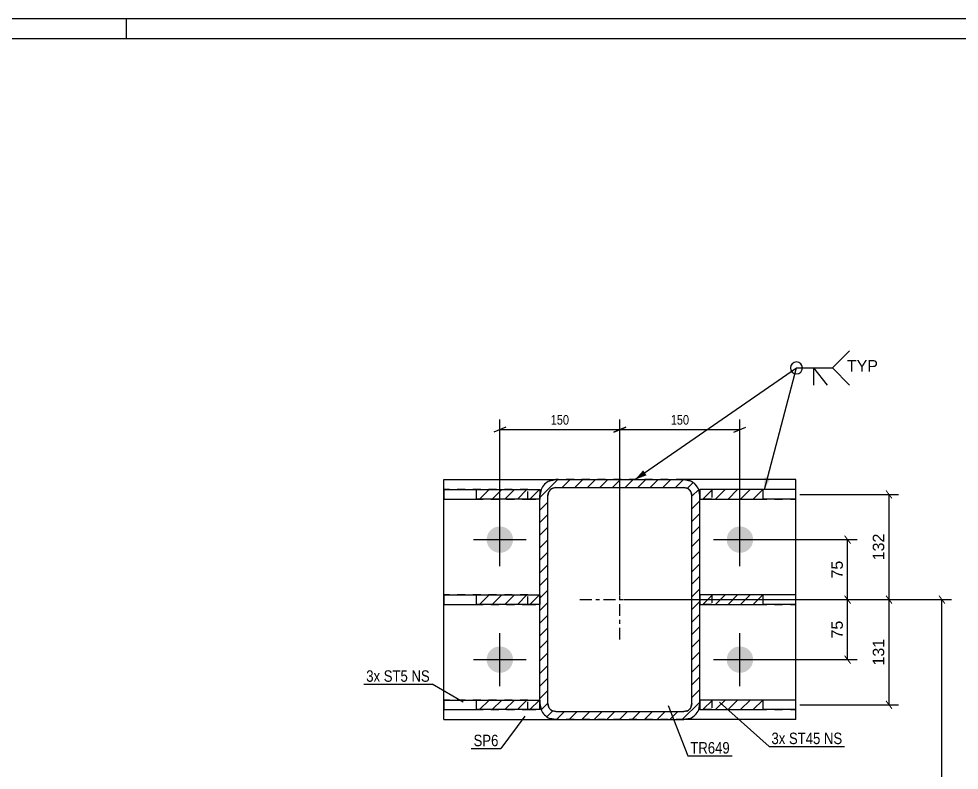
# Model space of a CAD drawing. Header units: millimetres. Extents: x 0 to 841, y 0 to 594.
# Drawn here: x 394.1 to 629.1, y 406.1 to 594 of the extents above; entities that cross this region are included whole.
import ezdxf

# ---------------------------------------------------------------- set-up
doc = ezdxf.new("R2010")
doc.units = ezdxf.units.MM
doc.linetypes.add('DXK_LINE_DOT2', pattern=[3.9198, 1.9599, -1.9599])
doc.linetypes.add('DXK_LINE_DOT3', pattern=[5.9187, 2.979, -0.9799, 0.9799, -0.9799])
doc.styles.add('Arial', font='arial.ttf', dxfattribs={"height": 0.2})
doc.styles.add('Arial Narrow', font='ARIALN.TTF', dxfattribs={"height": 0.2})

# ---------------------------------------------------------------- blocks, each defined once
blk = doc.blocks.new('Unknown-122567103-1134')
at = {"color": 5, "linetype": 'Continuous'}
for p, q in [((841, 594), (0, 594)), ((421, 589), (421, 594)), ((836, 589), (5, 589))]:
    blk.add_line(p, q, dxfattribs=at)
blk = doc.blocks.new('Part-122567103-2305 - 2287')
at = {"linetype": 'Continuous'}
h = blk.add_hatch(dxfattribs=at)
h.set_pattern_fill('', scale=0.7, style=0, pattern_type=0)
h.set_pattern_definition([(45, (563.9805, 476.3137), (-1.571545, 1.571545), [])])
h.paths.add_polyline_path([(564.28, 474.78), (563.98, 476.31), (563.11, 477.61), (561.82, 478.48), (560.28, 478.78), (528.28, 478.78), (526.75, 478.48), (525.46, 477.61), (524.59, 476.31), (524.28, 474.78), (524.28, 422.78), (524.59, 421.25), (525.46, 419.95), (526.75, 419.09), (528.28, 418.78), (560.28, 418.78), (561.82, 419.09), (563.11, 419.95), (563.98, 421.25), (564.28, 422.78)])
h.paths.add_polyline_path([(562.13, 422.02), (561.7, 421.37), (561.05, 420.94), (560.28, 420.78), (528.28, 420.78), (527.52, 420.94), (526.87, 421.37), (526.44, 422.02), (526.28, 422.78), (526.28, 474.78), (526.44, 475.55), (526.87, 476.2), (527.52, 476.63), (528.28, 476.78), (560.28, 476.78), (561.05, 476.63), (561.7, 476.2), (562.13, 475.55), (562.28, 474.78), (562.28, 422.78)])
at = {"color": 7, "linetype": 'DXK_LINE_DOT2'}
for p, q in [((526.75, 478.48), (528.28, 478.78)), ((528.28, 478.78), (560.28, 478.78)), ((560.28, 478.78), (561.82, 478.48)), ((524.28, 474.78), (524.59, 476.31)), ((524.28, 422.78), (524.28, 474.78)), ((526.44, 475.55), (526.28, 474.78)), ((526.28, 422.78), (526.28, 474.78)), ((528.28, 476.78), (527.52, 476.63)), ((528.28, 476.78), (560.28, 476.78)), ((561.05, 476.63), (560.28, 476.78)), ((562.28, 474.78), (562.13, 475.55)), ((562.28, 422.78), (562.28, 474.78)), ((563.98, 476.31), (564.28, 474.78)), ((564.28, 422.78), (564.28, 474.78)), ((524.59, 421.25), (524.28, 422.78)), ((526.28, 422.78), (526.44, 422.02)), ((527.52, 420.94), (528.28, 420.78)), ((528.28, 420.78), (560.28, 420.78)), ((560.28, 420.78), (561.05, 420.94)), ((562.13, 422.02), (562.28, 422.78)), ((564.28, 422.78), (563.98, 421.25)), ((528.28, 418.78), (526.75, 419.09)), ((528.28, 418.78), (560.28, 418.78)), ((561.82, 419.09), (560.28, 418.78))]:
    blk.add_line(p, q, dxfattribs=at)
at = {"color": 2, "linetype": 'Continuous'}
for p, q in [((528.28, 478.78), (526.75, 478.48)), ((528.28, 478.78), (560.28, 478.78)), ((561.82, 478.48), (560.28, 478.78)), ((524.59, 476.31), (524.28, 474.78)), ((524.28, 422.78), (524.28, 474.78)), ((526.28, 474.78), (526.44, 475.55)), ((526.28, 422.78), (526.28, 474.78)), ((527.52, 476.63), (528.28, 476.78)), ((528.28, 476.78), (560.28, 476.78)), ((560.28, 476.78), (561.05, 476.63)), ((562.13, 475.55), (562.28, 474.78)), ((562.28, 422.78), (562.28, 474.78)), ((564.28, 474.78), (563.98, 476.31)), ((564.28, 422.78), (564.28, 474.78)), ((524.28, 422.78), (524.59, 421.25)), ((526.44, 422.02), (526.28, 422.78)), ((528.28, 420.78), (527.52, 420.94)), ((528.28, 420.78), (560.28, 420.78)), ((561.05, 420.94), (560.28, 420.78)), ((562.28, 422.78), (562.13, 422.02)), ((563.98, 421.25), (564.28, 422.78)), ((526.75, 419.09), (528.28, 418.78)), ((528.28, 418.78), (560.28, 418.78)), ((560.28, 418.78), (561.82, 419.09))]:
    blk.add_line(p, q, dxfattribs=at)
at = {"color": 7, "linetype": 'DXK_LINE_DOT3'}
for p, q in [((544.28, 438.78), (544.28, 458.78)), ((534.28, 448.78), (554.28, 448.78))]:
    blk.add_line(p, q, dxfattribs=at)
at = {"color": 7, "linetype": 'DXK_LINE_DOT2'}
for centre, radius, start, end in [((528.28, 474.78), 4, 112.5, 157.5), ((560.28, 474.78), 4, 22.5, 67.5), ((528.28, 474.78), 2, 112.5, 157.5), ((560.28, 474.78), 2, 22.5, 67.5), ((528.28, 422.78), 4, 202.5, 247.5), ((528.28, 422.78), 2, 202.5, 247.5), ((560.28, 422.78), 2, 292.5, 337.5), ((560.28, 422.78), 4, 292.5, 337.5)]:
    blk.add_arc(centre, radius, start, end, dxfattribs=at)
at = {"color": 2, "linetype": 'Continuous'}
for centre, radius, start, end in [((528.28, 474.78), 4, 112.5, 157.5), ((560.28, 474.78), 4, 22.5, 67.5), ((528.28, 474.78), 2, 112.5, 157.5), ((560.28, 474.78), 2, 22.5, 67.5), ((528.28, 422.78), 4, 202.5, 247.5), ((528.28, 422.78), 2, 202.5, 247.5), ((560.28, 422.78), 2, 292.5, 337.5), ((560.28, 422.78), 4, 292.5, 337.5)]:
    blk.add_arc(centre, radius, start, end, dxfattribs=at)
blk = doc.blocks.new('Bolt-122567103-2294 - 2287')
at = {"linetype": 'Continuous'}
for points in [[(510.98, 463.78, -1), (517.58, 463.78, -1)], [(570.98, 463.78, -1), (577.58, 463.78, -1)], [(510.98, 433.78, -1), (517.58, 433.78, -1)], [(570.98, 433.78, -1), (577.58, 433.78, -1)]]:
    blk.add_hatch(color=1, dxfattribs=at).paths.add_polyline_path(points)
at = {"color": 1, "linetype": 'Continuous'}
for p, q in [((514.28, 457.18), (514.28, 470.38)), ((574.28, 457.18), (574.28, 470.38)), ((507.68, 463.78), (520.88, 463.78)), ((567.68, 463.78), (580.88, 463.78)), ((514.28, 427.18), (514.28, 440.38)), ((574.28, 427.18), (574.28, 440.38)), ((507.68, 433.78), (520.88, 433.78)), ((567.68, 433.78), (580.88, 433.78))]:
    blk.add_line(p, q, dxfattribs=at)
blk = doc.blocks.new('Part-122567103-2316 - 2287')
at = {"linetype": 'Continuous'}
h = blk.add_hatch(dxfattribs=at)
h.set_pattern_fill('', scale=0.7, style=0, pattern_type=0)
h.set_pattern_definition([(45, (508.482, 423.6832), (-1.57154, 1.57154), [])])
h.paths.add_polyline_path([(524.28, 423.68), (508.48, 423.68), (508.48, 421.28), (524.28, 421.28)])
at = {"color": 2, "linetype": 'Continuous'}
for p, q in [((500.28, 423.68), (508.48, 423.68)), ((500.28, 423.68), (500.28, 421.28)), ((508.48, 423.68), (524.28, 423.68)), ((508.48, 421.28), (508.48, 423.68)), ((524.28, 423.68), (524.28, 423.68)), ((524.28, 423.68), (524.28, 421.28)), ((500.28, 421.28), (508.48, 421.28)), ((524.28, 421.28), (508.48, 421.28)), ((524.28, 421.28), (524.28, 421.28))]:
    blk.add_line(p, q, dxfattribs=at)
at = {"color": 7, "linetype": 'DXK_LINE_DOT2'}
for p, q in [((521.28, 423.68), (500.28, 423.68)), ((521.28, 421.28), (521.28, 423.68)), ((521.28, 423.68), (524.28, 423.68)), ((524.28, 421.28), (524.28, 423.68)), ((500.28, 421.28), (521.28, 421.28)), ((521.28, 421.28), (524.28, 421.28))]:
    blk.add_line(p, q, dxfattribs=at)
blk = doc.blocks.new('Part-122567103-2321 - 2287')
at = {"linetype": 'Continuous'}
h = blk.add_hatch(dxfattribs=at)
h.set_pattern_fill('', scale=0.7, style=0, pattern_type=0)
h.set_pattern_definition([(45, (508.483, 476.2832), (-1.57154, 1.57154), [])])
h.paths.add_polyline_path([(524.28, 476.28), (508.48, 476.28), (508.48, 473.88), (524.28, 473.88)])
at = {"color": 2, "linetype": 'Continuous'}
for p, q in [((500.28, 476.28), (508.48, 476.28)), ((500.28, 476.28), (500.28, 473.88)), ((508.48, 476.28), (524.28, 476.28)), ((508.48, 473.88), (508.48, 476.28)), ((524.28, 476.28), (524.28, 476.28)), ((524.28, 476.28), (524.28, 473.88)), ((500.28, 473.88), (508.48, 473.88)), ((524.28, 473.88), (508.48, 473.88)), ((524.28, 473.88), (524.28, 473.88))]:
    blk.add_line(p, q, dxfattribs=at)
at = {"color": 7, "linetype": 'DXK_LINE_DOT2'}
for p, q in [((521.28, 476.28), (500.28, 476.28)), ((521.28, 473.88), (521.28, 476.28)), ((521.28, 476.28), (524.28, 476.28)), ((524.28, 476.28), (524.28, 473.88)), ((500.28, 473.88), (521.28, 473.88)), ((521.28, 473.88), (524.28, 473.88))]:
    blk.add_line(p, q, dxfattribs=at)
blk = doc.blocks.new('Part-122567103-2326 - 2287')
at = {"linetype": 'Continuous'}
h = blk.add_hatch(dxfattribs=at)
h.set_pattern_fill('', scale=0.7, style=0, pattern_type=0)
h.set_pattern_definition([(45, (508.4825, 449.9832), (-1.57154, 1.57154), [])])
h.paths.add_polyline_path([(524.28, 449.98), (508.48, 449.98), (508.48, 447.58), (524.28, 447.58)])
at = {"color": 2, "linetype": 'Continuous'}
for p, q in [((500.28, 449.98), (508.48, 449.98)), ((500.28, 449.98), (500.28, 447.58)), ((508.48, 449.98), (524.28, 449.98)), ((508.48, 447.58), (508.48, 449.98)), ((524.28, 449.98), (524.28, 449.98)), ((524.28, 449.98), (524.28, 447.58)), ((500.28, 447.58), (508.48, 447.58)), ((524.28, 447.58), (508.48, 447.58)), ((524.28, 447.58), (524.28, 447.58))]:
    blk.add_line(p, q, dxfattribs=at)
at = {"color": 7, "linetype": 'DXK_LINE_DOT2'}
for p, q in [((521.28, 449.98), (500.28, 449.98)), ((521.28, 447.58), (521.28, 449.98)), ((521.28, 449.98), (524.28, 449.98)), ((524.28, 449.98), (524.28, 447.58)), ((500.28, 447.58), (521.28, 447.58)), ((521.28, 447.58), (524.28, 447.58))]:
    blk.add_line(p, q, dxfattribs=at)
blk = doc.blocks.new('Part-122567103-2331 - 2287')
at = {"linetype": 'Continuous'}
h = blk.add_hatch(dxfattribs=at)
h.set_pattern_fill('', scale=0.7, style=0, pattern_type=0)
h.set_pattern_definition([(45, (564.285, 423.6832), (-1.57154, 1.57154), [])])
h.paths.add_polyline_path([(580.09, 423.68), (564.28, 423.68), (564.28, 421.28), (580.09, 421.28)])
at = {"color": 2, "linetype": 'Continuous'}
for p, q in [((564.28, 423.68), (564.28, 423.68)), ((580.09, 423.68), (564.28, 423.68)), ((564.28, 423.68), (564.28, 421.28)), ((588.28, 423.68), (580.09, 423.68)), ((580.09, 421.28), (580.09, 423.68)), ((588.28, 421.28), (588.28, 423.68)), ((564.28, 421.28), (564.28, 421.28)), ((564.28, 421.28), (580.09, 421.28)), ((588.28, 421.28), (580.09, 421.28))]:
    blk.add_line(p, q, dxfattribs=at)
at = {"color": 7, "linetype": 'DXK_LINE_DOT2'}
for p, q in [((567.28, 423.68), (564.28, 423.68)), ((564.28, 421.28), (564.28, 423.68)), ((567.28, 423.68), (567.28, 421.28)), ((588.28, 423.68), (567.28, 423.68)), ((567.28, 421.28), (564.28, 421.28)), ((567.28, 421.28), (588.28, 421.28))]:
    blk.add_line(p, q, dxfattribs=at)
blk = doc.blocks.new('Part-122567103-2336 - 2287')
at = {"linetype": 'Continuous'}
h = blk.add_hatch(dxfattribs=at)
h.set_pattern_fill('', scale=0.7, style=0, pattern_type=0)
h.set_pattern_definition([(45, (564.285, 476.2832), (-1.57154, 1.57154), [])])
h.paths.add_polyline_path([(580.09, 476.28), (564.28, 476.28), (564.28, 473.88), (580.09, 473.88)])
at = {"color": 2, "linetype": 'Continuous'}
for p, q in [((564.28, 476.28), (564.28, 476.28)), ((580.09, 476.28), (564.28, 476.28)), ((564.28, 476.28), (564.28, 473.88)), ((588.28, 476.28), (580.09, 476.28)), ((580.09, 473.88), (580.09, 476.28)), ((588.28, 473.88), (588.28, 476.28)), ((564.28, 473.88), (564.28, 473.88)), ((564.28, 473.88), (580.09, 473.88)), ((588.28, 473.88), (580.09, 473.88))]:
    blk.add_line(p, q, dxfattribs=at)
at = {"color": 7, "linetype": 'DXK_LINE_DOT2'}
for p, q in [((567.28, 476.28), (564.28, 476.28)), ((564.28, 476.28), (564.28, 473.88)), ((567.28, 476.28), (567.28, 473.88)), ((588.28, 476.28), (567.28, 476.28)), ((567.28, 473.88), (564.28, 473.88)), ((567.28, 473.88), (588.28, 473.88))]:
    blk.add_line(p, q, dxfattribs=at)
blk = doc.blocks.new('Part-122567103-2341 - 2287')
at = {"linetype": 'Continuous'}
h = blk.add_hatch(dxfattribs=at)
h.set_pattern_fill('', scale=0.7, style=0, pattern_type=0)
h.set_pattern_definition([(45, (564.285, 449.9832), (-1.57154, 1.57154), [])])
h.paths.add_polyline_path([(580.09, 449.98), (564.28, 449.98), (564.28, 447.58), (580.09, 447.58)])
at = {"color": 2, "linetype": 'Continuous'}
for p, q in [((564.28, 449.98), (564.28, 449.98)), ((580.09, 449.98), (564.28, 449.98)), ((564.28, 449.98), (564.28, 447.58)), ((588.28, 449.98), (580.09, 449.98)), ((580.09, 447.58), (580.09, 449.98)), ((588.28, 447.58), (588.28, 449.98)), ((564.28, 447.58), (564.28, 447.58)), ((564.28, 447.58), (580.09, 447.58)), ((588.28, 447.58), (580.09, 447.58))]:
    blk.add_line(p, q, dxfattribs=at)
at = {"color": 7, "linetype": 'DXK_LINE_DOT2'}
for p, q in [((567.28, 449.98), (564.28, 449.98)), ((564.28, 449.98), (564.28, 447.58)), ((567.28, 449.98), (567.28, 447.58)), ((588.28, 449.98), (567.28, 449.98)), ((567.28, 447.58), (564.28, 447.58)), ((567.28, 447.58), (588.28, 447.58))]:
    blk.add_line(p, q, dxfattribs=at)
blk = doc.blocks.new('Part-122567103-2357 - 2287')
at = {"color": 2, "linetype": 'Continuous'}
for p, q in [((500.28, 418.78), (500.28, 478.78)), ((500.28, 478.78), (528.28, 478.78)), ((588.28, 478.78), (560.28, 478.78)), ((588.28, 418.78), (588.28, 478.78)), ((500.28, 418.78), (528.28, 418.78)), ((588.28, 418.78), (560.28, 418.78))]:
    blk.add_line(p, q, dxfattribs=at)
at = {"color": 7, "linetype": 'DXK_LINE_DOT2'}
for p, q in [((560.28, 478.78), (528.28, 478.78)), ((560.28, 418.78), (528.28, 418.78))]:
    blk.add_line(p, q, dxfattribs=at)
blk = doc.blocks.new('StraightDimension-122567103-2598 - 2287')
at = {"linetype": 'Continuous'}
for points in [[(610.71, 449.68), (610.86, 449.88), (612.36, 447.88), (612.21, 447.68)], [(612.36, 421.58), (612.21, 421.38), (610.71, 423.38), (610.86, 423.58)]]:
    blk.add_hatch(color=7, dxfattribs=at).paths.add_polyline_path(points)
at = {"color": 7, "linetype": 'Continuous'}
for p, q in [((589.28, 448.78), (613.94, 448.78)), ((611.54, 422.48), (611.54, 448.78)), ((589.28, 422.48), (613.94, 422.48))]:
    blk.add_line(p, q, dxfattribs=at)
at = {"color": 0}
blk.add_wipeout([(610.94, 439.57), (606.74, 439.57), (606.74, 431.7), (610.94, 431.7)], dxfattribs=at)
at = {"color": 3, "style": 'Arial'}
blk.add_text('131', height=2.865, rotation=90.0002, dxfattribs=at).set_placement((610.34, 432.3))
blk = doc.blocks.new('StraightDimension-122567103-2417 - 2287')
at = {"linetype": 'Continuous'}
for points in [[(600.36, 464.68), (600.51, 464.88), (602.01, 462.88), (601.86, 462.68)], [(602.01, 447.88), (601.86, 447.68), (600.36, 449.68), (600.51, 449.88)]]:
    blk.add_hatch(color=7, dxfattribs=at).paths.add_polyline_path(points)
at = {"color": 7, "linetype": 'Continuous'}
for p, q in [((575.28, 463.78), (603.59, 463.78)), ((601.19, 448.78), (601.19, 463.78)), ((589.28, 448.78), (603.59, 448.78))]:
    blk.add_line(p, q, dxfattribs=at)
at = {"color": 0}
blk.add_wipeout([(600.59, 459.11), (596.39, 459.11), (596.39, 453.46), (600.59, 453.46)], dxfattribs=at)
at = {"color": 3, "style": 'Arial'}
blk.add_text('75', height=2.865, rotation=90.0002, dxfattribs=at).set_placement((599.99, 454.06))
blk = doc.blocks.new('StraightDimension-122567103-2428 - 2287')
at = {"linetype": 'Continuous'}
for points in [[(600.36, 449.68), (600.51, 449.88), (602.01, 447.88), (601.86, 447.68)], [(602.01, 432.88), (601.86, 432.68), (600.36, 434.68), (600.51, 434.88)]]:
    blk.add_hatch(color=7, dxfattribs=at).paths.add_polyline_path(points)
at = {"color": 7, "linetype": 'Continuous'}
for p, q in [((589.28, 448.78), (603.59, 448.78)), ((601.19, 433.78), (601.19, 448.78)), ((575.28, 433.78), (603.59, 433.78))]:
    blk.add_line(p, q, dxfattribs=at)
at = {"color": 0}
blk.add_wipeout([(600.59, 444.11), (596.39, 444.11), (596.39, 438.46), (600.59, 438.46)], dxfattribs=at)
at = {"color": 3, "style": 'Arial'}
blk.add_text('75', height=2.865, rotation=90.0002, dxfattribs=at).set_placement((599.99, 439.06))
blk = doc.blocks.new('StraightDimension-122567103-2453 - 2287')
at = {"color": 7, "linetype": 'Continuous'}
for p, q in [((544.28, 449.79), (544.28, 493.79)), ((574.28, 464.78), (574.28, 493.79)), ((545.78, 491.89), (542.78, 490.69)), ((544.28, 491.29), (574.28, 491.29)), ((572.78, 490.69), (575.78, 491.89))]:
    blk.add_line(p, q, dxfattribs=at)
at = {"color": 0}
blk.add_wipeout([(562.07, 492.04), (562.07, 495.54), (556.5, 495.54), (556.5, 492.04)], dxfattribs=at)
at = {"color": 3, "style": 'Arial Narrow'}
blk.add_text('150', height=2.386, dxfattribs=at).set_placement((557, 492.54))
blk = doc.blocks.new('StraightDimension-122567103-2591 - 2287')
at = {"linetype": 'Continuous'}
for points in [[(610.71, 475.98), (610.86, 476.18), (612.36, 474.18), (612.21, 473.98)], [(612.36, 447.88), (612.21, 447.68), (610.71, 449.68), (610.86, 449.88)]]:
    blk.add_hatch(color=7, dxfattribs=at).paths.add_polyline_path(points)
at = {"color": 7, "linetype": 'Continuous'}
for p, q in [((589.28, 475.08), (613.94, 475.08)), ((611.54, 448.78), (611.54, 475.08)), ((589.28, 448.78), (613.94, 448.78))]:
    blk.add_line(p, q, dxfattribs=at)
at = {"color": 0}
blk.add_wipeout([(610.94, 465.87), (606.74, 465.87), (606.74, 458), (610.94, 458)], dxfattribs=at)
at = {"color": 3, "style": 'Arial'}
blk.add_text('132', height=2.865, rotation=90.0002, dxfattribs=at).set_placement((610.34, 458.6))
blk = doc.blocks.new('StraightDimension-122567103-2440 - 2287')
at = {"linetype": 'Continuous'}
for points in [[(623.93, 449.69), (624.08, 449.89), (625.58, 447.89), (625.43, 447.69)], [(625.58, 303.65), (625.43, 303.45), (623.93, 305.45), (624.08, 305.65)]]:
    blk.add_hatch(color=7, dxfattribs=at).paths.add_polyline_path(points)
at = {"color": 7, "linetype": 'Continuous'}
for p, q in [((545.28, 448.79), (627.16, 448.79)), ((624.76, 304.55), (624.76, 448.79)), ((565.28, 304.55), (627.16, 304.55))]:
    blk.add_line(p, q, dxfattribs=at)
at = {"color": 0}
blk.add_wipeout([(624.16, 381.71), (619.96, 381.71), (619.96, 371.62), (624.16, 371.62)], dxfattribs=at)
at = {"color": 3, "style": 'Arial'}
blk.add_text('3291', height=2.865, rotation=90.0002, dxfattribs=at).set_placement((623.56, 372.22))
blk = doc.blocks.new('StraightDimension-122567103-2462 - 2287')
at = {"color": 7, "linetype": 'Continuous'}
for p, q in [((514.28, 464.78), (514.28, 493.79)), ((544.28, 449.79), (544.28, 493.79)), ((515.78, 491.89), (512.78, 490.69)), ((514.28, 491.29), (544.28, 491.29)), ((542.78, 490.69), (545.78, 491.89))]:
    blk.add_line(p, q, dxfattribs=at)
at = {"color": 0}
blk.add_wipeout([(532.07, 492.04), (532.07, 495.54), (526.5, 495.54), (526.5, 492.04)], dxfattribs=at)
at = {"color": 3, "style": 'Arial Narrow'}
blk.add_text('150', height=2.386, dxfattribs=at).set_placement((527, 492.54))
blk = doc.blocks.new('Mark-122567103-2301 - 2287')
at = {"color": 0}
blk.add_wipeout([(571.75, 410.3), (571.75, 413.3), (561.88, 413.3), (561.88, 410.3)], dxfattribs=at)
blk.add_wipeout([(571.75, 410.3), (571.75, 413.3), (561.88, 413.3), (561.88, 410.3)], dxfattribs=at)
at = {"color": 30, "linetype": 'Continuous'}
for p, q in [((556.35, 422.32), (561.28, 409.7)), ((561.28, 409.7), (572.35, 409.7))]:
    blk.add_line(p, q, dxfattribs=at)
at = {"color": 3, "style": 'Arial Narrow'}
blk.add_text('TR649', height=2.863, dxfattribs=at).set_placement((561.88, 410.3))
blk = doc.blocks.new('MarkSet-122567103-4835 - 2287')
at = {"color": 0}
blk.add_wipeout([(585.63, 412.66), (585.63, 415.66), (582.16, 415.66), (582.16, 412.66)], dxfattribs=at)
blk.add_wipeout([(585.63, 412.66), (585.63, 415.66), (582.16, 415.66), (582.16, 412.66)], dxfattribs=at)
at = {"color": 30, "linetype": 'Continuous'}
blk.add_line((569.14, 423.14), (581.56, 412.06), dxfattribs=at)
at = {"color": 0}
blk.add_wipeout([(594.38, 412.66), (594.38, 415.66), (586.53, 415.66), (586.53, 412.66)], dxfattribs=at)
blk.add_wipeout([(594.38, 412.66), (594.38, 415.66), (586.53, 415.66), (586.53, 412.66)], dxfattribs=at)
at = {"color": 3, "style": 'Arial Narrow'}
blk.add_text('3x', height=2.863, dxfattribs=at).set_placement((582.16, 412.66))
at = {"color": 0}
blk.add_wipeout([(599.85, 412.66), (599.85, 415.66), (595.28, 415.66), (595.28, 412.66)], dxfattribs=at)
blk.add_wipeout([(599.85, 412.66), (599.85, 415.66), (595.28, 415.66), (595.28, 412.66)], dxfattribs=at)
at = {"color": 30, "linetype": 'Continuous'}
blk.add_line((581.56, 412.06), (600.45, 412.06), dxfattribs=at)
at = {"color": 3, "style": 'Arial Narrow'}
for s, p in [('ST45', (586.53, 412.66)), ('NS', (595.28, 412.66))]:
    blk.add_text(s, height=2.863, dxfattribs=at).set_placement(p)
blk = doc.blocks.new('Mark-122567103-2353 - 2287')
at = {"color": 0}
blk.add_wipeout([(513.92, 412.13), (513.92, 415.13), (507.71, 415.13), (507.71, 412.13)], dxfattribs=at)
blk.add_wipeout([(513.92, 412.13), (513.92, 415.13), (507.71, 415.13), (507.71, 412.13)], dxfattribs=at)
at = {"color": 30, "linetype": 'Continuous'}
for p in [(520.5, 419.68), (507.11, 411.53)]:
    blk.add_line(p, (514.52, 411.53), dxfattribs=at)
at = {"color": 3, "style": 'Arial Narrow'}
blk.add_text('SP6', height=2.863, dxfattribs=at).set_placement((507.71, 412.13))
blk = doc.blocks.new('MarkSet-122567103-4850 - 2287')
at = {"color": 0}
blk.add_wipeout([(484.36, 428.24), (484.36, 431.24), (480.89, 431.24), (480.89, 428.24)], dxfattribs=at)
blk.add_wipeout([(484.36, 428.24), (484.36, 431.24), (480.89, 431.24), (480.89, 428.24)], dxfattribs=at)
blk.add_wipeout([(491.29, 428.24), (491.29, 431.24), (485.26, 431.24), (485.26, 428.24)], dxfattribs=at)
blk.add_wipeout([(491.29, 428.24), (491.29, 431.24), (485.26, 431.24), (485.26, 428.24)], dxfattribs=at)
at = {"color": 3, "style": 'Arial Narrow'}
blk.add_text('3x', height=2.863, dxfattribs=at).set_placement((480.89, 428.24))
at = {"color": 0}
blk.add_wipeout([(496.75, 428.24), (496.75, 431.24), (492.19, 431.24), (492.19, 428.24)], dxfattribs=at)
blk.add_wipeout([(496.75, 428.24), (496.75, 431.24), (492.19, 431.24), (492.19, 428.24)], dxfattribs=at)
at = {"color": 30, "linetype": 'Continuous'}
for p in [(480.29, 427.64), (505.14, 423.14)]:
    blk.add_line(p, (497.35, 427.64), dxfattribs=at)
at = {"color": 3, "style": 'Arial Narrow'}
for s, p in [('ST5', (485.26, 428.24)), ('NS', (492.19, 428.24))]:
    blk.add_text(s, height=2.863, dxfattribs=at).set_placement(p)
blk = doc.blocks.new('WeldMark-122567103-2605 - 2287')
at = {"linetype": 'Continuous'}
for points in [[(550.95, 479.87), (548.05, 478.78), (550.09, 481.11)], [(581.88, 478.99), (580.39, 476.28), (580.43, 479.38)]]:
    blk.add_hatch(color=30, dxfattribs=at).paths.add_polyline_path(points)
at = {"color": 30, "linetype": 'Continuous'}
for p, q in [((548.05, 478.78), (588.4, 506.7)), ((580.39, 476.28), (588.4, 506.7)), ((588.4, 506.7), (597.4, 506.7))]:
    blk.add_line(p, q, dxfattribs=at)
at = {"color": 3, "linetype": 'Continuous'}
for q in [(596.12, 502.41), (592.69, 502.41)]:
    blk.add_line((592.69, 506.7), q, dxfattribs=at)
for start, end in [(90, 270), (270, 90)]:
    blk.add_arc((588.4, 506.7), 1.5, start, end, dxfattribs=at)
at = {"color": 0, "linetype": 'Continuous'}
blk.add_wipeout([(608.78, 505.8), (608.78, 508.8), (601, 508.8), (601, 505.8)], dxfattribs=at)
blk.add_wipeout([(608.78, 505.8), (608.78, 508.8), (601, 508.8), (601, 505.8)], dxfattribs=at)
at = {"color": 3, "linetype": 'Continuous'}
for q in [(601.69, 510.98), (601.69, 502.41)]:
    blk.add_line((597.4, 506.7), q, dxfattribs=at)
at = {"color": 3, "linetype": 'Continuous', "style": 'Arial'}
blk.add_text('TYP', height=2.865, dxfattribs=at).set_placement((601, 505.8))

msp = doc.modelspace()

# ---------------------------------------------------------------- block references
for name in ['Unknown-122567103-1134', 'Part-122567103-2357 - 2287', 'Part-122567103-2305 - 2287', 'Part-122567103-2321 - 2287', 'Part-122567103-2336 - 2287', 'Bolt-122567103-2294 - 2287', 'Part-122567103-2326 - 2287', 'Part-122567103-2341 - 2287', 'Part-122567103-2316 - 2287', 'Part-122567103-2331 - 2287']:
    msp.add_blockref(name, (0, 0))

# ---------------------------------------------------------------- next in the draw order: block references
for name in ['StraightDimension-122567103-2598 - 2287', 'MarkSet-122567103-4850 - 2287', 'Mark-122567103-2353 - 2287']:
    msp.add_blockref(name, (0, 0))

# ---------------------------------------------------------------- next in the draw order: block references
msp.add_blockref('StraightDimension-122567103-2417 - 2287', (0, 0))

# ---------------------------------------------------------------- next in the draw order: block references
msp.add_blockref('StraightDimension-122567103-2428 - 2287', (0, 0))

# ---------------------------------------------------------------- next in the draw order: block references
for name in ['StraightDimension-122567103-2453 - 2287', 'StraightDimension-122567103-2591 - 2287']:
    msp.add_blockref(name, (0, 0))

# ---------------------------------------------------------------- next in the draw order: block references
for name in ['WeldMark-122567103-2605 - 2287', 'StraightDimension-122567103-2440 - 2287']:
    msp.add_blockref(name, (0, 0))

# ---------------------------------------------------------------- next in the draw order: block references
for name in ['StraightDimension-122567103-2462 - 2287', 'Mark-122567103-2301 - 2287']:
    msp.add_blockref(name, (0, 0))

# ---------------------------------------------------------------- next in the draw order: block references
msp.add_blockref('MarkSet-122567103-4835 - 2287', (0, 0))

doc.saveas('drawing.dxf')
